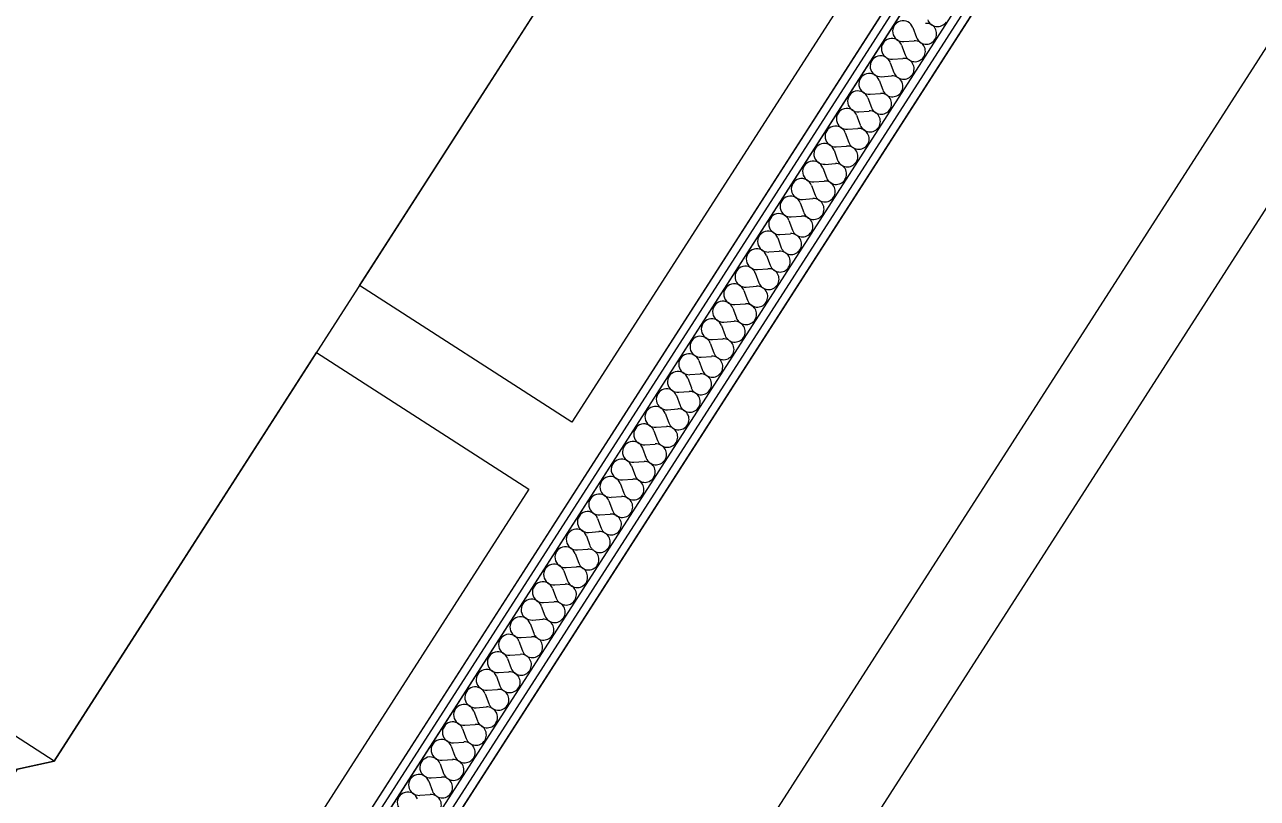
# Model space of a CAD drawing. Header units: millimetres. Extents: x 755110 to 820807, y -116979 to -66610.
# Drawn here: x 762372 to 764226, y -84987 to -83823 of the extents above; entities that cross this region are included whole.
import ezdxf

# ---------------------------------------------------------------- set-up
doc = ezdxf.new("R2010")
doc.units = ezdxf.units.MM
doc.header["$MEASUREMENT"] = 0
for name, color, linetype, lineweight in [('Marker - Detail_Pen_No__10', 134, 'Continuous', 18), ('New_2D Drafting - General_Pen_No__1', 7, 'Continuous', 13), ('New_Dimensioning - General_Pen_No__1', 7, 'Continuous', 13), ('New_Interior - Furniture _Pen_No__1', 7, 'Continuous', 13), ('New_Structural - Bearing_Pen_No__1', 7, 'Continuous', 13)]:
    doc.layers.add(name, color=color, linetype=linetype, lineweight=lineweight)
doc.layers.add('New_Dimensioning - General', color=7, linetype='Continuous')
doc.layers.add('New_Structural - Bearing', color=7, linetype='Continuous')
doc.styles.add('GENERATED_STYLE_1', font='')
doc.styles.get('GENERATED_STYLE_1').set_extended_font_data('Arial')
doc.dimstyles.new('GENERATED_STYLE__1', dxfattribs={"dimtxt": 200, "dimasz": 95, "dimexe": 0.18, "dimexo": 0.0625, "dimgap": 0, "dimtad": 1, "dimdec": 0, "dimzin": 0, "dimdsep": 46, "dimtxsty": 'GENERATED_STYLE_1', "dimblk": 'ARROWHEAD_2', "dimblk1": 'ARROWHEAD_2', "dimblk2": 'ARROWHEAD_2', "dimcen": 0.09, "dimse1": 1, "dimse2": 1, "dimclrd": 7, "dimclre": 7, "dimclrt": 7, "dimadec": 0, "dimazin": 0, "dimtfac": 1, "dimtdec": 4, "dimtmove": 0, "dimatfit": 3, "dimfxl": 0, "dimtolj": 1, "dimtzin": 0, "dimarcsym": 0})

# ---------------------------------------------------------------- blocks, each defined once
blk = doc.blocks.new('*X66')
at = {"layer": 'New_Structural - Bearing_Pen_No__1', "color": 7, "linetype": 'Continuous', "lineweight": 13}
for p, q in [((763707.8, -83827.4), (763713.3, -83842)), ((763694.3, -83848.4), (763709.9, -83847.3)), ((763690.9, -83853.7), (763696.4, -83868.4)), ((763674, -83880.1), (763679.4, -83894.8)), ((763677.3, -83874.8), (763693, -83873.7)), ((763657, -83906.4), (763662.5, -83921.1)), ((763660.4, -83901.2), (763676, -83900)), ((763640.1, -83932.8), (763645.5, -83947.5)), ((763643.5, -83927.5), (763659.1, -83926.4)), ((763623.1, -83959.2), (763628.6, -83973.8)), ((763626.5, -83953.9), (763642.2, -83952.8)), ((763609.6, -83980.2), (763625.2, -83979.1)), ((763606.2, -83985.5), (763611.7, -84000.2)), ((763589.3, -84011.9), (763594.7, -84026.6)), ((763592.7, -84006.6), (763608.3, -84005.5)), ((763575.7, -84033), (763591.3, -84031.8)), ((763572.3, -84038.2), (763577.8, -84052.9)), ((763555.4, -84064.6), (763560.9, -84079.3)), ((763558.8, -84059.3), (763574.4, -84058.2)), ((763538.5, -84091), (763543.9, -84105.6)), ((763541.8, -84085.7), (763557.5, -84084.6)), ((763524.9, -84112.1), (763540.5, -84110.9)), ((763521.5, -84117.3), (763527, -84132)), ((763504.6, -84143.7), (763510, -84158.4)), ((763508, -84138.4), (763523.6, -84137.3)), ((763491, -84164.8), (763506.7, -84163.6)), ((763487.6, -84170.1), (763493.1, -84184.7)), ((763470.7, -84196.4), (763476.2, -84211.1)), ((763474.1, -84191.1), (763489.7, -84190)), ((763457.2, -84217.5), (763472.8, -84216.4)), ((763453.8, -84222.8), (763459.2, -84237.5)), ((763436.8, -84249.1), (763442.3, -84263.8)), ((763440.2, -84243.9), (763455.9, -84242.7)), ((763419.9, -84275.5), (763425.4, -84290.2)), ((763423.3, -84270.2), (763438.9, -84269.1)), ((763406.4, -84296.6), (763422, -84295.5)), ((763403, -84301.9), (763408.4, -84316.5)), ((763386, -84328.2), (763391.5, -84342.9)), ((763389.4, -84322.9), (763405, -84321.8)), ((763372.5, -84349.3), (763388.1, -84348.2)), ((763369.1, -84354.6), (763374.6, -84369.3)), ((763352.2, -84380.9), (763357.6, -84395.6)), ((763355.5, -84375.7), (763371.2, -84374.5)), ((763335.2, -84407.3), (763340.7, -84422)), ((763338.6, -84402), (763354.2, -84400.9)), ((763318.3, -84433.7), (763323.7, -84448.3)), ((763321.7, -84428.4), (763337.3, -84427.3)), ((763301.3, -84460), (763306.8, -84474.7)), ((763304.7, -84454.8), (763320.4, -84453.6)), ((763287.8, -84481.1), (763303.4, -84480)), ((763284.4, -84486.4), (763289.9, -84501.1)), ((763267.5, -84512.7), (763272.9, -84527.4)), ((763270.9, -84507.5), (763286.5, -84506.3)), ((763253.9, -84533.8), (763269.5, -84532.7)), ((763250.5, -84539.1), (763256, -84553.8)), ((763233.6, -84565.5), (763239.1, -84580.2)), ((763237, -84560.2), (763252.6, -84559.1)), ((763216.7, -84591.8), (763222.1, -84606.5)), ((763220, -84586.6), (763235.7, -84585.4)), ((763203.1, -84612.9), (763218.7, -84611.8)), ((763199.7, -84618.2), (763205.2, -84632.9)), ((763182.8, -84644.6), (763188.3, -84659.2)), ((763186.2, -84639.3), (763201.8, -84638.2)), ((763169.2, -84665.6), (763184.9, -84664.5)), ((763165.9, -84670.9), (763171.3, -84685.6)), ((763148.9, -84697.3), (763154.4, -84712)), ((763152.3, -84692), (763167.9, -84690.9)), ((763135.4, -84718.4), (763151, -84717.2)), ((763132, -84723.6), (763137.4, -84738.3)), ((763115, -84750), (763120.5, -84764.7)), ((763118.4, -84744.7), (763134.1, -84743.6)), ((763098.1, -84776.4), (763103.6, -84791)), ((763101.5, -84771.1), (763117.1, -84770)), ((763084.6, -84797.5), (763100.2, -84796.3)), ((763081.2, -84802.7), (763086.6, -84817.4)), ((763064.2, -84829.1), (763069.7, -84843.8)), ((763067.6, -84823.8), (763083.2, -84822.7)), ((763050.7, -84850.2), (763066.3, -84849)), ((763047.3, -84855.4), (763052.8, -84870.1)), ((763030.4, -84881.8), (763035.8, -84896.5)), ((763033.7, -84876.5), (763049.4, -84875.4)), ((763013.4, -84908.2), (763018.9, -84922.9)), ((763016.8, -84902.9), (763032.4, -84901.8)), ((762996.5, -84934.5), (763001.9, -84949.2)), ((762999.9, -84929.3), (763015.5, -84928.1)), ((762979.5, -84960.9), (762985, -84975.6)), ((762982.9, -84955.6), (762998.6, -84954.5)), ((762966, -84982), (762981.6, -84980.9))]:
    blk.add_line(p, q, dxfattribs=at)
for centre, start, end in [((763693.1, -83832.8), 20.4103, 274.1501), ((763728, -83836.6), 327.2802, 94.1501), ((763744.9, -83810.2), 200.4103, 327.2802), ((763676.2, -83859.2), 20.4103, 274.1501), ((763711, -83862.9), 327.2802, 94.1501), ((763728, -83836.6), 200.4103, 327.2802), ((763659.3, -83885.5), 20.4103, 274.1501), ((763711, -83862.9), 200.4103, 327.2802), ((763694.1, -83889.3), 327.2802, 94.1501), ((763642.3, -83911.9), 20.4103, 274.1501), ((763677.2, -83915.7), 327.2802, 94.1501), ((763694.1, -83889.3), 200.4103, 327.2802), ((763625.4, -83938.3), 20.4103, 274.1501), ((763677.2, -83915.7), 200.4103, 327.2802), ((763660.2, -83942), 327.2802, 94.1501), ((763608.5, -83964.6), 20.4103, 274.1501), ((763643.3, -83968.4), 327.2802, 94.1501), ((763660.2, -83942), 200.4103, 327.2802), ((763591.5, -83991), 20.4103, 274.1501), ((763626.4, -83994.7), 327.2802, 94.1501), ((763643.3, -83968.4), 200.4103, 327.2802), ((763574.6, -84017.3), 20.4103, 274.1501), ((763609.4, -84021.1), 327.2802, 94.1501), ((763626.4, -83994.7), 200.4103, 327.2802), ((763557.6, -84043.7), 20.4103, 274.1501), ((763592.5, -84047.5), 327.2802, 94.1501), ((763609.4, -84021.1), 200.4103, 327.2802), ((763540.7, -84070.1), 20.4103, 274.1501), ((763592.5, -84047.5), 200.4103, 327.2802), ((763575.5, -84073.8), 327.2802, 94.1501), ((763523.8, -84096.4), 20.4103, 274.1501), ((763558.6, -84100.2), 327.2802, 94.1501), ((763575.5, -84073.8), 200.4103, 327.2802), ((763506.8, -84122.8), 20.4103, 274.1501), ((763541.7, -84126.5), 327.2802, 94.1501), ((763558.6, -84100.2), 200.4103, 327.2802), ((763489.9, -84149.2), 20.4103, 274.1501), ((763524.7, -84152.9), 327.2802, 94.1501), ((763541.7, -84126.5), 200.4103, 327.2802), ((763473, -84175.5), 20.4103, 274.1501), ((763507.8, -84179.3), 327.2802, 94.1501), ((763524.7, -84152.9), 200.4103, 327.2802), ((763507.8, -84179.3), 200.4103, 327.2802), ((763456, -84201.9), 20.4103, 274.1501), ((763490.9, -84205.6), 327.2802, 94.1501), ((763439.1, -84228.2), 20.4103, 274.1501), ((763473.9, -84232), 327.2802, 94.1501), ((763490.9, -84205.6), 200.4103, 327.2802), ((763422.2, -84254.6), 20.4103, 274.1501), ((763473.9, -84232), 200.4103, 327.2802), ((763457, -84258.4), 327.2802, 94.1501), ((763405.2, -84281), 20.4103, 274.1501), ((763440, -84284.7), 327.2802, 94.1501), ((763457, -84258.4), 200.4103, 327.2802), ((763388.3, -84307.3), 20.4103, 274.1501), ((763423.1, -84311.1), 327.2802, 94.1501), ((763440, -84284.7), 200.4103, 327.2802), ((763371.3, -84333.7), 20.4103, 274.1501), ((763406.2, -84337.4), 327.2802, 94.1501), ((763423.1, -84311.1), 200.4103, 327.2802), ((763354.4, -84360), 20.4103, 274.1501), ((763389.2, -84363.8), 327.2802, 94.1501), ((763406.2, -84337.4), 200.4103, 327.2802), ((763337.5, -84386.4), 20.4103, 274.1501), ((763389.2, -84363.8), 200.4103, 327.2802), ((763372.3, -84390.2), 327.2802, 94.1501), ((763320.5, -84412.8), 20.4103, 274.1501), ((763355.4, -84416.5), 327.2802, 94.1501), ((763372.3, -84390.2), 200.4103, 327.2802), ((763303.6, -84439.1), 20.4103, 274.1501), ((763355.4, -84416.5), 200.4103, 327.2802), ((763338.4, -84442.9), 327.2802, 94.1501), ((763286.7, -84465.5), 20.4103, 274.1501), ((763321.5, -84469.2), 327.2802, 94.1501), ((763338.4, -84442.9), 200.4103, 327.2802), ((763269.7, -84491.9), 20.4103, 274.1501), ((763304.6, -84495.6), 327.2802, 94.1501), ((763321.5, -84469.2), 200.4103, 327.2802), ((763252.8, -84518.2), 20.4103, 274.1501), ((763287.6, -84522), 327.2802, 94.1501), ((763304.6, -84495.6), 200.4103, 327.2802), ((763235.9, -84544.6), 20.4103, 274.1501), ((763270.7, -84548.3), 327.2802, 94.1501), ((763287.6, -84522), 200.4103, 327.2802), ((763218.9, -84570.9), 20.4103, 274.1501), ((763270.7, -84548.3), 200.4103, 327.2802), ((763253.7, -84574.7), 327.2802, 94.1501), ((763202, -84597.3), 20.4103, 274.1501), ((763236.8, -84601.1), 327.2802, 94.1501), ((763253.7, -84574.7), 200.4103, 327.2802), ((763185, -84623.7), 20.4103, 274.1501), ((763219.9, -84627.4), 327.2802, 94.1501), ((763236.8, -84601.1), 200.4103, 327.2802), ((763168.1, -84650), 20.4103, 274.1501), ((763202.9, -84653.8), 327.2802, 94.1501), ((763219.9, -84627.4), 200.4103, 327.2802), ((763151.2, -84676.4), 20.4103, 274.1501), ((763186, -84680.1), 327.2802, 94.1501), ((763202.9, -84653.8), 200.4103, 327.2802), ((763186, -84680.1), 200.4103, 327.2802), ((763134.2, -84702.7), 20.4103, 274.1501), ((763169.1, -84706.5), 327.2802, 94.1501), ((763117.3, -84729.1), 20.4103, 274.1501), ((763152.1, -84732.9), 327.2802, 94.1501), ((763169.1, -84706.5), 200.4103, 327.2802), ((763100.4, -84755.5), 20.4103, 274.1501), ((763152.1, -84732.9), 200.4103, 327.2802), ((763135.2, -84759.2), 327.2802, 94.1501), ((763083.4, -84781.8), 20.4103, 274.1501), ((763118.3, -84785.6), 327.2802, 94.1501), ((763135.2, -84759.2), 200.4103, 327.2802), ((763066.5, -84808.2), 20.4103, 274.1501), ((763101.3, -84811.9), 327.2802, 94.1501), ((763118.3, -84785.6), 200.4103, 327.2802), ((763049.5, -84834.6), 20.4103, 274.1501), ((763084.4, -84838.3), 327.2802, 94.1501), ((763101.3, -84811.9), 200.4103, 327.2802), ((763032.6, -84860.9), 20.4103, 274.1501), ((763067.4, -84864.7), 327.2802, 94.1501), ((763084.4, -84838.3), 200.4103, 327.2802), ((763015.7, -84887.3), 20.4103, 274.1501), ((763067.4, -84864.7), 200.4103, 327.2802), ((763050.5, -84891), 327.2802, 94.1501), ((762998.7, -84913.6), 20.4103, 274.1501), ((763033.6, -84917.4), 327.2802, 94.1501), ((763050.5, -84891), 200.4103, 327.2802), ((762981.8, -84940), 20.4103, 274.1501), ((763033.6, -84917.4), 200.4103, 327.2802), ((763016.6, -84943.8), 327.2802, 94.1501), ((762964.9, -84966.4), 20.4103, 274.1501), ((762999.7, -84970.1), 327.2802, 94.1501), ((763016.6, -84943.8), 200.4103, 327.2802), ((762947.9, -84992.7), 20.4103, 274.1501), ((762982.8, -84996.5), 327.2802, 94.1501), ((762999.7, -84970.1), 200.4103, 327.2802)]:
    blk.add_arc(centre, 15.7, start, end, dxfattribs=at)
blk = doc.blocks.new('*X121')
at = {"layer": 'New_Structural - Bearing_Pen_No__1', "color": 7, "linetype": 'Continuous', "lineweight": 13}
for p, q in [((763707.8, -83827.4), (763713.3, -83842)), ((763694.3, -83848.4), (763709.9, -83847.3)), ((763690.9, -83853.7), (763696.4, -83868.4)), ((763674, -83880.1), (763679.4, -83894.8)), ((763677.3, -83874.8), (763693, -83873.7)), ((763657, -83906.4), (763662.5, -83921.1)), ((763660.4, -83901.2), (763676, -83900)), ((763640.1, -83932.8), (763645.5, -83947.5)), ((763643.5, -83927.5), (763659.1, -83926.4)), ((763623.1, -83959.2), (763628.6, -83973.8)), ((763626.5, -83953.9), (763642.2, -83952.8)), ((763609.6, -83980.2), (763625.2, -83979.1)), ((763606.2, -83985.5), (763611.7, -84000.2)), ((763589.3, -84011.9), (763594.7, -84026.6)), ((763592.7, -84006.6), (763608.3, -84005.5)), ((763575.7, -84033), (763591.3, -84031.8)), ((763572.3, -84038.2), (763577.8, -84052.9)), ((763555.4, -84064.6), (763560.9, -84079.3)), ((763558.8, -84059.3), (763574.4, -84058.2)), ((763538.5, -84091), (763543.9, -84105.6)), ((763541.8, -84085.7), (763557.5, -84084.6)), ((763524.9, -84112.1), (763540.5, -84110.9)), ((763521.5, -84117.3), (763527, -84132)), ((763504.6, -84143.7), (763510, -84158.4)), ((763508, -84138.4), (763523.6, -84137.3)), ((763491, -84164.8), (763506.7, -84163.6)), ((763487.6, -84170.1), (763493.1, -84184.7)), ((763470.7, -84196.4), (763476.2, -84211.1)), ((763474.1, -84191.1), (763489.7, -84190)), ((763457.2, -84217.5), (763472.8, -84216.4)), ((763453.8, -84222.8), (763459.2, -84237.5)), ((763436.8, -84249.1), (763442.3, -84263.8)), ((763440.2, -84243.9), (763455.9, -84242.7)), ((763419.9, -84275.5), (763425.4, -84290.2)), ((763423.3, -84270.2), (763438.9, -84269.1)), ((763406.4, -84296.6), (763422, -84295.5)), ((763403, -84301.9), (763408.4, -84316.5)), ((763386, -84328.2), (763391.5, -84342.9)), ((763389.4, -84322.9), (763405, -84321.8)), ((763372.5, -84349.3), (763388.1, -84348.2)), ((763369.1, -84354.6), (763374.6, -84369.3)), ((763352.2, -84380.9), (763357.6, -84395.6)), ((763355.5, -84375.7), (763371.2, -84374.5)), ((763335.2, -84407.3), (763340.7, -84422)), ((763338.6, -84402), (763354.2, -84400.9)), ((763318.3, -84433.7), (763323.7, -84448.3)), ((763321.7, -84428.4), (763337.3, -84427.3)), ((763301.3, -84460), (763306.8, -84474.7)), ((763304.7, -84454.8), (763320.4, -84453.6)), ((763287.8, -84481.1), (763303.4, -84480)), ((763284.4, -84486.4), (763289.9, -84501.1)), ((763267.5, -84512.7), (763272.9, -84527.4)), ((763270.9, -84507.5), (763286.5, -84506.3)), ((763253.9, -84533.8), (763269.5, -84532.7)), ((763250.5, -84539.1), (763256, -84553.8)), ((763233.6, -84565.5), (763239.1, -84580.2)), ((763237, -84560.2), (763252.6, -84559.1)), ((763216.7, -84591.8), (763222.1, -84606.5)), ((763220, -84586.6), (763235.7, -84585.4)), ((763203.1, -84612.9), (763218.7, -84611.8)), ((763199.7, -84618.2), (763205.2, -84632.9)), ((763182.8, -84644.6), (763188.3, -84659.2)), ((763186.2, -84639.3), (763201.8, -84638.2)), ((763169.2, -84665.6), (763184.9, -84664.5)), ((763165.9, -84670.9), (763171.3, -84685.6)), ((763148.9, -84697.3), (763154.4, -84712)), ((763152.3, -84692), (763167.9, -84690.9)), ((763135.4, -84718.4), (763151, -84717.2)), ((763132, -84723.6), (763137.4, -84738.3)), ((763115, -84750), (763120.5, -84764.7)), ((763118.4, -84744.7), (763134.1, -84743.6)), ((763098.1, -84776.4), (763103.6, -84791)), ((763101.5, -84771.1), (763117.1, -84770)), ((763084.6, -84797.5), (763100.2, -84796.3)), ((763081.2, -84802.7), (763086.6, -84817.4)), ((763064.2, -84829.1), (763069.7, -84843.8)), ((763067.6, -84823.8), (763083.2, -84822.7)), ((763050.7, -84850.2), (763066.3, -84849)), ((763047.3, -84855.4), (763052.8, -84870.1)), ((763030.4, -84881.8), (763035.8, -84896.5)), ((763033.7, -84876.5), (763049.4, -84875.4)), ((763013.4, -84908.2), (763018.9, -84922.9)), ((763016.8, -84902.9), (763032.4, -84901.8)), ((762996.5, -84934.5), (763001.9, -84949.2)), ((762999.9, -84929.3), (763015.5, -84928.1)), ((762979.5, -84960.9), (762985, -84975.6)), ((762982.9, -84955.6), (762998.6, -84954.5)), ((762966, -84982), (762981.6, -84980.9))]:
    blk.add_line(p, q, dxfattribs=at)
for centre, start, end in [((763693.1, -83832.8), 20.4103, 274.1501), ((763728, -83836.6), 327.2802, 94.1501), ((763744.9, -83810.2), 200.4103, 327.2802), ((763676.2, -83859.2), 20.4103, 274.1501), ((763711, -83862.9), 327.2802, 94.1501), ((763728, -83836.6), 200.4103, 327.2802), ((763659.3, -83885.5), 20.4103, 274.1501), ((763711, -83862.9), 200.4103, 327.2802), ((763694.1, -83889.3), 327.2802, 94.1501), ((763642.3, -83911.9), 20.4103, 274.1501), ((763677.2, -83915.7), 327.2802, 94.1501), ((763694.1, -83889.3), 200.4103, 327.2802), ((763625.4, -83938.3), 20.4103, 274.1501), ((763677.2, -83915.7), 200.4103, 327.2802), ((763660.2, -83942), 327.2802, 94.1501), ((763608.5, -83964.6), 20.4103, 274.1501), ((763643.3, -83968.4), 327.2802, 94.1501), ((763660.2, -83942), 200.4103, 327.2802), ((763591.5, -83991), 20.4103, 274.1501), ((763626.4, -83994.7), 327.2802, 94.1501), ((763643.3, -83968.4), 200.4103, 327.2802), ((763574.6, -84017.3), 20.4103, 274.1501), ((763609.4, -84021.1), 327.2802, 94.1501), ((763626.4, -83994.7), 200.4103, 327.2802), ((763557.6, -84043.7), 20.4103, 274.1501), ((763592.5, -84047.5), 327.2802, 94.1501), ((763609.4, -84021.1), 200.4103, 327.2802), ((763540.7, -84070.1), 20.4103, 274.1501), ((763592.5, -84047.5), 200.4103, 327.2802), ((763575.5, -84073.8), 327.2802, 94.1501), ((763523.8, -84096.4), 20.4103, 274.1501), ((763558.6, -84100.2), 327.2802, 94.1501), ((763575.5, -84073.8), 200.4103, 327.2802), ((763506.8, -84122.8), 20.4103, 274.1501), ((763541.7, -84126.5), 327.2802, 94.1501), ((763558.6, -84100.2), 200.4103, 327.2802), ((763489.9, -84149.2), 20.4103, 274.1501), ((763524.7, -84152.9), 327.2802, 94.1501), ((763541.7, -84126.5), 200.4103, 327.2802), ((763473, -84175.5), 20.4103, 274.1501), ((763507.8, -84179.3), 327.2802, 94.1501), ((763524.7, -84152.9), 200.4103, 327.2802), ((763507.8, -84179.3), 200.4103, 327.2802), ((763456, -84201.9), 20.4103, 274.1501), ((763490.9, -84205.6), 327.2802, 94.1501), ((763439.1, -84228.2), 20.4103, 274.1501), ((763473.9, -84232), 327.2802, 94.1501), ((763490.9, -84205.6), 200.4103, 327.2802), ((763422.2, -84254.6), 20.4103, 274.1501), ((763473.9, -84232), 200.4103, 327.2802), ((763457, -84258.4), 327.2802, 94.1501), ((763405.2, -84281), 20.4103, 274.1501), ((763440, -84284.7), 327.2802, 94.1501), ((763457, -84258.4), 200.4103, 327.2802), ((763388.3, -84307.3), 20.4103, 274.1501), ((763423.1, -84311.1), 327.2802, 94.1501), ((763440, -84284.7), 200.4103, 327.2802), ((763371.3, -84333.7), 20.4103, 274.1501), ((763406.2, -84337.4), 327.2802, 94.1501), ((763423.1, -84311.1), 200.4103, 327.2802), ((763354.4, -84360), 20.4103, 274.1501), ((763389.2, -84363.8), 327.2802, 94.1501), ((763406.2, -84337.4), 200.4103, 327.2802), ((763337.5, -84386.4), 20.4103, 274.1501), ((763389.2, -84363.8), 200.4103, 327.2802), ((763372.3, -84390.2), 327.2802, 94.1501), ((763320.5, -84412.8), 20.4103, 274.1501), ((763355.4, -84416.5), 327.2802, 94.1501), ((763372.3, -84390.2), 200.4103, 327.2802), ((763303.6, -84439.1), 20.4103, 274.1501), ((763355.4, -84416.5), 200.4103, 327.2802), ((763338.4, -84442.9), 327.2802, 94.1501), ((763286.7, -84465.5), 20.4103, 274.1501), ((763321.5, -84469.2), 327.2802, 94.1501), ((763338.4, -84442.9), 200.4103, 327.2802), ((763269.7, -84491.9), 20.4103, 274.1501), ((763304.6, -84495.6), 327.2802, 94.1501), ((763321.5, -84469.2), 200.4103, 327.2802), ((763252.8, -84518.2), 20.4103, 274.1501), ((763287.6, -84522), 327.2802, 94.1501), ((763304.6, -84495.6), 200.4103, 327.2802), ((763235.9, -84544.6), 20.4103, 274.1501), ((763270.7, -84548.3), 327.2802, 94.1501), ((763287.6, -84522), 200.4103, 327.2802), ((763218.9, -84570.9), 20.4103, 274.1501), ((763270.7, -84548.3), 200.4103, 327.2802), ((763253.7, -84574.7), 327.2802, 94.1501), ((763202, -84597.3), 20.4103, 274.1501), ((763236.8, -84601.1), 327.2802, 94.1501), ((763253.7, -84574.7), 200.4103, 327.2802), ((763185, -84623.7), 20.4103, 274.1501), ((763219.9, -84627.4), 327.2802, 94.1501), ((763236.8, -84601.1), 200.4103, 327.2802), ((763168.1, -84650), 20.4103, 274.1501), ((763202.9, -84653.8), 327.2802, 94.1501), ((763219.9, -84627.4), 200.4103, 327.2802), ((763151.2, -84676.4), 20.4103, 274.1501), ((763186, -84680.1), 327.2802, 94.1501), ((763202.9, -84653.8), 200.4103, 327.2802), ((763186, -84680.1), 200.4103, 327.2802), ((763134.2, -84702.7), 20.4103, 274.1501), ((763169.1, -84706.5), 327.2802, 94.1501), ((763117.3, -84729.1), 20.4103, 274.1501), ((763152.1, -84732.9), 327.2802, 94.1501), ((763169.1, -84706.5), 200.4103, 327.2802), ((763100.4, -84755.5), 20.4103, 274.1501), ((763152.1, -84732.9), 200.4103, 327.2802), ((763135.2, -84759.2), 327.2802, 94.1501), ((763083.4, -84781.8), 20.4103, 274.1501), ((763118.3, -84785.6), 327.2802, 94.1501), ((763135.2, -84759.2), 200.4103, 327.2802), ((763066.5, -84808.2), 20.4103, 274.1501), ((763101.3, -84811.9), 327.2802, 94.1501), ((763118.3, -84785.6), 200.4103, 327.2802), ((763049.5, -84834.6), 20.4103, 274.1501), ((763084.4, -84838.3), 327.2802, 94.1501), ((763101.3, -84811.9), 200.4103, 327.2802), ((763032.6, -84860.9), 20.4103, 274.1501), ((763067.4, -84864.7), 327.2802, 94.1501), ((763084.4, -84838.3), 200.4103, 327.2802), ((763015.7, -84887.3), 20.4103, 274.1501), ((763067.4, -84864.7), 200.4103, 327.2802), ((763050.5, -84891), 327.2802, 94.1501), ((762998.7, -84913.6), 20.4103, 274.1501), ((763033.6, -84917.4), 327.2802, 94.1501), ((763050.5, -84891), 200.4103, 327.2802), ((762981.8, -84940), 20.4103, 274.1501), ((763033.6, -84917.4), 200.4103, 327.2802), ((763016.6, -84943.8), 327.2802, 94.1501), ((762964.9, -84966.4), 20.4103, 274.1501), ((762999.7, -84970.1), 327.2802, 94.1501), ((763016.6, -84943.8), 200.4103, 327.2802), ((762947.9, -84992.7), 20.4103, 274.1501), ((762982.8, -84996.5), 327.2802, 94.1501), ((762999.7, -84970.1), 200.4103, 327.2802)]:
    blk.add_arc(centre, 15.7, start, end, dxfattribs=at)
blk = doc.blocks.new('*D132')
at = {"layer": 'New_Dimensioning - General_Pen_No__1', "color": 7, "linetype": 'Continuous', "lineweight": 13}
for p, q in [((758750.1, -84318.3), (761614.8, -79859.4)), ((758717, -84254.1), (758783.1, -84382.4)), ((758828.9, -84368.9), (758671.2, -84267.6)), ((758491.7, -84720.4), (758750.1, -84318.3)), ((758458.6, -84656.3), (758524.8, -84784.6)), ((758570.6, -84771.1), (758412.8, -84669.7)), ((758458.7, -84771.8), (758491.7, -84720.4))]:
    blk.add_line(p, q, dxfattribs=at)
at = {"layer": 'New_Dimensioning - General_Pen_No__1', "color": 7, "lineweight": 13, "insert": (758192.4, -85112.3), "char_height": 200, "attachment_point": 7, "rotation": 57.2802, "style": 'GENERATED_STYLE_1'}
blk.add_mtext('\\A1;{\\pql;\\fArial|b0|i0|c0|p34;478}', dxfattribs=at)
blk = doc.blocks.new('ARROWHEAD_2')
at = {"color": 0, "linetype": 'Continuous', "lineweight": 0}
for p, q in [((-0.378, -0.655), (0.378, 0.655)), ((0, 0), (-1, 0))]:
    blk.add_line(p, q, dxfattribs=at)
blk = doc.blocks.new('*D133')
at = {"layer": 'New_Dimensioning - General_Pen_No__1', "color": 7, "linetype": 'Continuous', "lineweight": 13}
for p, q in [((761581.7, -79795.3), (761647.8, -79923.6)), ((758750.1, -84318.3), (761614.8, -79859.4)), ((758717, -84254.1), (758783.1, -84382.4)), ((758828.9, -84368.9), (758671.2, -84267.6))]:
    blk.add_line(p, q, dxfattribs=at)
at = {"layer": 'New_Dimensioning - General_Pen_No__1', "color": 7, "lineweight": 13, "char_height": 200, "attachment_point": 7, "rotation": 57.2802, "style": 'GENERATED_STYLE_1'}
for s, insert in [('\\A1;{\\pql;\\fArial|b0|i0|c0|p34;478}', (761315.5, -80251.3)), ('\\A1;{\\pql;\\fArial|b0|i0|c0|p34;5\xa0300}', (759963.9, -82354.9))]:
    blk.add_mtext(s, dxfattribs=dict(at, insert=insert))
blk = doc.blocks.new('*D144')
at = {"layer": 'New_Dimensioning - General_Pen_No__1', "color": 7, "linetype": 'Continuous', "lineweight": 13}
for p, q in [((762909.4, -78989.4), (763037.7, -78923.2)), ((768790.6, -82693.6), (762973.5, -78956.3)), ((768841.2, -82614.7), (768739.9, -82772.5)), ((768726.4, -82726.7), (768854.7, -82660.5)), ((768887.3, -82755.8), (768790.6, -82693.6))]:
    blk.add_line(p, q, dxfattribs=at)
at = {"layer": 'New_Dimensioning - General_Pen_No__1', "color": 7, "lineweight": 13, "char_height": 200, "attachment_point": 7, "rotation": 327.2801, "style": 'GENERATED_STYLE_1'}
for s, insert in [('\\A1;{\\pql;\\fArial|b0|i0|c0|p34;478}', (763025.6, -78942.2)), ('\\A1;{\\pql;\\fArial|b0|i0|c0|p34;6\xa0914}', (765616, -80606.5))]:
    blk.add_mtext(s, dxfattribs=dict(at, insert=insert))
blk = doc.blocks.new('*D149')
at = {"layer": 'New_Dimensioning - General_Pen_No__1', "color": 7, "linetype": 'Continuous', "lineweight": 13}
for p, q in [((764001, -79029.6), (763899.7, -79187.3)), ((764014.5, -79075.4), (763886.2, -79141.5)), ((763950.3, -79108.4), (763898.9, -79075.4)), ((774496.7, -85884.3), (763950.3, -79108.4)), ((774547.4, -85805.4), (774446, -85963.1)), ((774432.6, -85917.3), (774560.9, -85851.2)), ((780188.4, -89541), (774496.7, -85884.3))]:
    blk.add_line(p, q, dxfattribs=at)
at = {"layer": 'New_Dimensioning - General_Pen_No__1', "color": 7, "lineweight": 13, "insert": (768893.6, -82236.8), "char_height": 200, "attachment_point": 7, "rotation": 327.2801, "style": 'GENERATED_STYLE_1'}
blk.add_mtext('\\A1;{\\pql;\\fArial|b0|i0|c0|p34;12\xa0535}', dxfattribs=at)
blk = doc.blocks.new('*D151')
at = {"layer": 'New_Dimensioning - General_Pen_No__1', "color": 7, "linetype": 'Continuous', "lineweight": 13}
for p, q in [((763456.6, -78204.4), (763355.3, -78362.1)), ((763470.1, -78250.2), (763341.8, -78316.3)), ((763406, -78283.2), (763354.5, -78250.2)), ((775058.3, -85769.6), (763406, -78283.2)), ((775109, -85690.7), (775007.6, -85848.5)), ((774994.2, -85802.7), (775122.4, -85736.5)), ((783092.9, -90931.7), (775058.3, -85769.6))]:
    blk.add_line(p, q, dxfattribs=at)
at = {"layer": 'New_Dimensioning - General_Pen_No__1', "color": 7, "lineweight": 13, "insert": (768902.2, -81766.9), "char_height": 200, "attachment_point": 7, "rotation": 327.2801, "style": 'GENERATED_STYLE_1'}
blk.add_mtext('\\A1;{\\pql;\\fArial|b0|i0|c0|p34;13\xa0850}', dxfattribs=at)
blk = doc.blocks.new('*D152')
at = {"layer": 'New_Dimensioning - General_Pen_No__1', "color": 7, "linetype": 'Continuous', "lineweight": 13}
for p, q in [((763169.4, -77767.2), (763270.7, -77609.5)), ((763284.2, -77655.3), (763155.9, -77721.4)), ((763168.6, -77655.3), (763220, -77688.3)), ((763220, -77688.3), (783711.3, -90853.5)), ((783660.6, -90932.4), (783762, -90774.7)), ((783647.2, -90886.6), (783775.4, -90820.4)), ((783711.3, -90853.5), (783762.7, -90886.6))]:
    blk.add_line(p, q, dxfattribs=at)
at = {"layer": 'New_Dimensioning - General_Pen_No__1', "color": 7, "lineweight": 13, "insert": (773135.8, -84011.4), "char_height": 200, "attachment_point": 7, "rotation": 327.2802, "style": 'GENERATED_STYLE_1'}
blk.add_mtext('\\A1;{\\pql;\\fArial|b0|i0|c0|p34;24\xa0356}', dxfattribs=at)
blk = doc.blocks.new('*D154')
at = {"layer": 'New_Dimensioning - General_Pen_No__1', "color": 7, "linetype": 'Continuous', "lineweight": 13}
for p, q in [((783318.8, -93760.9), (783385, -93889.2)), ((780487.2, -98283.9), (783351.9, -93825)), ((780454.2, -98219.7), (780520.3, -98348))]:
    blk.add_line(p, q, dxfattribs=at)
at = {"layer": 'New_Dimensioning - General_Pen_No__1', "color": 7, "lineweight": 13, "char_height": 200, "attachment_point": 7, "rotation": 57.2802, "style": 'GENERATED_STYLE_1'}
for s, insert in [('\\A1;{\\pql;\\fArial|b0|i0|c0|p34;478}', (783052.6, -94216.9)), ('\\A1;{\\pql;\\fArial|b0|i0|c0|p34;5\xa0300}', (781701.1, -96320.5))]:
    blk.add_mtext(s, dxfattribs=dict(at, insert=insert))
blk = doc.blocks.new('*D155')
at = {"layer": 'New_Dimensioning - General_Pen_No__1', "color": 7, "linetype": 'Continuous', "lineweight": 13}
for p, q in [((783643.4, -93487.1), (783577.2, -93358.8)), ((783689.2, -93473.6), (783531.4, -93372.2)), ((783610.3, -93422.9), (783643.3, -93371.5)), ((783351.9, -93825), (783610.3, -93422.9)), ((783430.8, -93875.7), (783273, -93774.4)), ((783318.8, -93760.9), (783385, -93889.2)), ((780487.2, -98283.9), (783351.9, -93825))]:
    blk.add_line(p, q, dxfattribs=at)
blk = doc.blocks.new('*D214')
at = {"layer": 'New_Dimensioning - General_Pen_No__1', "color": 7, "linetype": 'Continuous', "lineweight": 13}
for p, q in [((758020.7, -86665.2), (757618.6, -86406.8)), ((758071.4, -86586.3), (757970.1, -86744.1)), ((757956.6, -86698.3), (758084.9, -86632.1)), ((760713, -88394.9), (758020.7, -86665.2)), ((760763.6, -88316), (760662.3, -88473.8)), ((760648.8, -88428), (760777.1, -88361.8)), ((762533.8, -89564.7), (760713, -88394.9))]:
    blk.add_line(p, q, dxfattribs=at)
at = {"layer": 'New_Dimensioning - General_Pen_No__1', "color": 7, "lineweight": 13, "char_height": 200, "attachment_point": 7, "rotation": 327.2801, "style": 'GENERATED_STYLE_1'}
for s, insert in [('\\A1;{\\pql;\\fArial|b0|i0|c0|p34;478}', (758072.8, -86651.1)), ('\\A1;{\\pql;\\fArial|b0|i0|c0|p34;3\xa0200}', (759100.8, -87311.6))]:
    blk.add_mtext(s, dxfattribs=dict(at, insert=insert))

msp = doc.modelspace()

# ---------------------------------------------------------------- linework, layer by layer
at = {"layer": 'Marker - Detail_Pen_No__10', "color": 134, "linetype": 'Continuous', "lineweight": 18}
msp.add_line((760743.6, -89540.6), (764636.1, -83481.9), dxfattribs=at)
at = {"layer": 'New_2D Drafting - General_Pen_No__1', "color": 7, "linetype": 'Continuous', "lineweight": 13}
msp.add_line((762804.1, -86091.5), (764526.1, -83411.3), dxfattribs=at)
at = {"layer": 'New_Interior - Furniture _Pen_No__1', "color": 7, "linetype": 'Continuous', "lineweight": 13}
for p, q in [((763269.9, -83601.1), (762842.9, -84265.8)), ((763753.6, -83662.3), (762672.5, -85344.9)), ((762842.9, -84265.8), (762415.9, -84930.4)), ((762415.9, -84930.4), (762264.4, -84833.1)), ((762415.9, -84930.4), (762167.1, -84984.5))]:
    msp.add_line(p, q, dxfattribs=at)
at = {"layer": 'New_Interior - Furniture _Pen_No__1', "color": 7, "linetype": 'Continuous', "lineweight": 13, "flags": 128}
for points in [[(763269.9, -83601.1), (763257.9, -83545.8), (763317.3, -83453.3), (763670.7, -83680.3), (763195, -84420.7), (762875.3, -84215.3)], [(762810.4, -84316.2), (763130.1, -84521.6), (762654.5, -85262), (762301.1, -85035), (762360.6, -84942.4), (762415.9, -84930.4)]]:
    msp.add_lwpolyline(points, close=True, dxfattribs=at)
at = {"layer": 'New_Structural - Bearing_Pen_No__1', "color": 7, "linetype": 'Continuous', "lineweight": 13}
for p, q in [((764155.4, -83037), (762371.5, -85813.6)), ((764165.5, -83043.4), (762381.6, -85820.1)), ((764148.9, -83047.1), (762433.4, -85717.3)), ((764152.5, -83063.7), (762443.5, -85723.8)), ((764127, -83125.6), (762391.7, -85826.6)), ((764127, -83125.6), (762453.6, -85730.3)), ((762447.1, -85862.2), (764182.4, -83161.2)), ((762508.9, -85765.8), (764182.4, -83161.2)), ((762457.6, -85868.9), (764186.2, -83178.4)), ((762519.5, -85772.6), (764186.2, -83178.4)), ((762468.1, -85875.7), (764189.9, -83195.7)), ((762530, -85779.3), (764189.9, -83195.7))]:
    msp.add_line(p, q, dxfattribs=at)
at = {"layer": 'New_Structural - Bearing_Pen_No__1', "color": 7, "linetype": 'Continuous', "lineweight": 13, "flags": 128}
for points in [[(764155.4, -83036.9), (762358.4, -85833.9)], [(764155.4, -83036.9), (762433.3, -85717.2)], [(762468.2, -85875.7), (764189.9, -83195.8)], [(762530.1, -85779.4), (764189.9, -83195.8)]]:
    msp.add_lwpolyline(points, dxfattribs=at)

# ---------------------------------------------------------------- block references
at = {"layer": 'New_Structural - Bearing', "color": 7, "lineweight": 35}
for name in ['*X121', '*X66']:
    msp.add_blockref(name, (0, 0), dxfattribs=at)

# ---------------------------------------------------------------- dimensions: what is measured, and where the dimension line sits
at = {"layer": 'New_Dimensioning - General', "color": 7, "linetype": 'Continuous', "lineweight": 13}
for base, p1, p2, angle, picture, middle, turn in [((783711.3, -90853.5), (762022, -79553), (783278.9, -91526.6), 327.2802, '*D152', (773543, -84154.2), 327.2802), ((763406, -78283.2), (775543.6, -85014.2), (763472.8, -78179.2), 147.2801, '*D151', (769309.4, -81909.7), 327.2801), ((762973.5, -78956.3), (767982.9, -83950.7), (760733.4, -82443), 147.2801, '*D144', (765959.1, -80708), 327.2801), ((763950.3303, -79108.4318), (773473.0629, -87477.5532), (764055.0277, -78945.4733), 147.2801, '*D149', (769300.8283, -82379.6069), 327.2801), ((783610.3, -93422.9), (762165.8, -80213.5), (762022, -79553), 57.2802, '*D155', (783092.1, -93970.4), 57.2802), ((761614.8, -79859.4), (763105.3, -87116.4), (762165.8, -80213.5), 57.2802, '*D133', (760065.5, -82011.8), 57.2802), ((758750.1, -84318.3), (762846.9, -87518.5), (763105.3, -87116.4), 57.2802, '*D132', (758231.9, -84865.8), 57.2802), ((783351.9, -93825), (763105.3, -87116.4), (762165.8, -80213.5), 57.2802, '*D154', (781802.6, -95977.5), 57.2802), ((758020.7, -86665.2), (762672.5, -85344.9), (760733.4, -82443), 147.2801, '*D214', (759443.9, -87413.1), 327.2801)]:
    dim = msp.add_linear_dim(base=base, p1=p1, p2=p2, angle=angle, dimstyle='GENERATED_STYLE__1', dxfattribs=at)
    dim.commit()
    dim.dimension.update_dxf_attribs({"geometry": picture, "text_midpoint": middle, "dimtype": 160, "text_rotation": turn})

doc.saveas('drawing.dxf')
